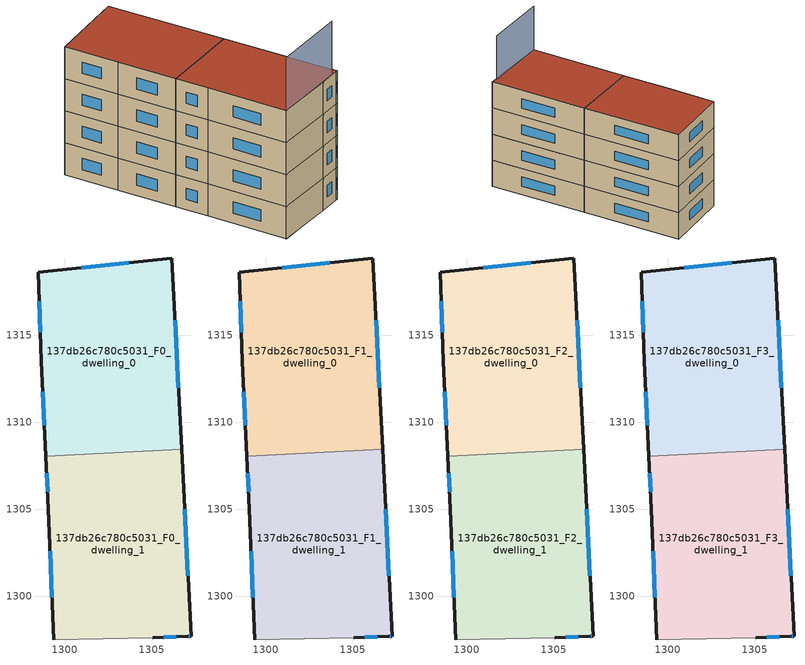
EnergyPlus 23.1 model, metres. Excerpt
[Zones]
137db26c780c5031_F0_dwelling_0
 floor ground (EU_floor_Construction): 1306.16,1319.42 1306.71,1308.46 1298.91,1308.06 1298.65,1313.52 1298.45,1318.62 z0
 wall outside (EU_wall_Construction): 1306.71,1308.46 1306.16,1319.42 1298.45,1318.62 1298.65,1313.52 1298.91,1308.06 z0:3
 wall to 137db26c780c5031_F0_dwelling_1 (EU_wall_Construction): 1298.91,1308.06 1306.71,1308.46 z0:3
 window (EU_Window_Construction): 1298.52,1316.98 1298.59,1315.17 / 1303.67,1319.17 1300.94,1318.88 / 1306.53,1311.99 1306.34,1315.89 / 1298.73,1311.76 1298.82,1309.82 z0.97:2.03
137db26c780c5031_F0_dwelling_1
 floor ground (EU_floor_Construction): 1306.71,1308.46 1307.25,1297.71 1307.05,1297.71 1305.05,1297.61 1299.35,1297.51 1299.05,1305.01 1298.91,1308.06 z0
 wall outside (EU_wall_Construction): 1298.91,1308.06 1299.05,1305.01 1299.35,1297.51 / 1305.05,1297.61 1307.05,1297.71 1307.25,1297.71 1306.71,1308.46 z0:3
 wall adiabatic (EU_wall_Construction): 1299.35,1297.51 1305.05,1297.61 z0:3
 window (EU_Window_Construction): 1299.14,1302.59 1299.25,1299.93 / 1298.95,1307.08 1299,1306 / 1307.08,1301.18 1306.89,1304.99 / 1307.12,1297.71 1307.19,1297.71 / 1305.7,1297.64 1306.41,1297.68 z0.97:2.03
137db26c780c5031_F1_dwelling_0
 floor to 137db26c780c5031_F0_dwelling_0 (EU_floor_Construction): 1306.16,1319.42 1306.71,1308.46 1298.91,1308.06 1298.65,1313.52 1298.45,1318.62 z3
 wall outside (EU_wall_Construction): 1306.71,1308.46 1306.16,1319.42 1298.45,1318.62 1298.65,1313.52 1298.91,1308.06 z3:6
 wall to 137db26c780c5031_F1_dwelling_1 (EU_wall_Construction): 1298.91,1308.06 1306.71,1308.46 z3:6
 window (EU_Window_Construction): 1298.52,1316.98 1298.59,1315.17 / 1303.67,1319.17 1300.94,1318.88 / 1306.53,1311.99 1306.34,1315.89 / 1298.73,1311.76 1298.82,1309.82 z3.97:5.03
137db26c780c5031_F1_dwelling_1
 floor to 137db26c780c5031_F0_dwelling_1 (EU_floor_Construction): 1306.71,1308.46 1307.25,1297.71 1307.05,1297.71 1305.05,1297.61 1299.35,1297.51 1299.05,1305.01 1298.91,1308.06 z3
 wall outside (EU_wall_Construction): 1298.91,1308.06 1299.05,1305.01 1299.35,1297.51 / 1305.05,1297.61 1307.05,1297.71 1307.25,1297.71 1306.71,1308.46 z3:6
 wall adiabatic (EU_wall_Construction): 1299.35,1297.51 1305.05,1297.61 z3:6
 window (EU_Window_Construction): 1299.14,1302.59 1299.25,1299.93 / 1298.95,1307.08 1299,1306 / 1307.08,1301.18 1306.89,1304.99 / 1307.12,1297.71 1307.19,1297.71 / 1305.7,1297.64 1306.41,1297.68 z3.97:5.03
137db26c780c5031_F2_dwelling_0
 floor to 137db26c780c5031_F1_dwelling_0 (EU_floor_Construction): 1306.16,1319.42 1306.71,1308.46 1298.91,1308.06 1298.65,1313.52 1298.45,1318.62 z6
 wall outside (EU_wall_Construction): 1306.71,1308.46 1306.16,1319.42 1298.45,1318.62 1298.65,1313.52 1298.91,1308.06 z6:9
 wall to 137db26c780c5031_F2_dwelling_1 (EU_wall_Construction): 1298.91,1308.06 1306.71,1308.46 z6:9
 window (EU_Window_Construction): 1298.52,1316.98 1298.59,1315.17 / 1303.67,1319.17 1300.94,1318.88 / 1306.53,1311.99 1306.34,1315.89 / 1298.73,1311.76 1298.82,1309.82 z6.97:8.03
137db26c780c5031_F2_dwelling_1
 floor to 137db26c780c5031_F1_dwelling_1 (EU_floor_Construction): 1306.71,1308.46 1307.25,1297.71 1307.05,1297.71 1305.05,1297.61 1299.35,1297.51 1299.05,1305.01 1298.91,1308.06 z6
 wall outside (EU_wall_Construction): 1298.91,1308.06 1299.05,1305.01 1299.35,1297.51 / 1305.05,1297.61 1307.05,1297.71 1307.25,1297.71 1306.71,1308.46 z6:9
 wall adiabatic (EU_wall_Construction): 1299.35,1297.51 1305.05,1297.61 z6:9
 window (EU_Window_Construction): 1299.14,1302.59 1299.25,1299.93 / 1298.95,1307.08 1299,1306 / 1307.08,1301.18 1306.89,1304.99 / 1307.12,1297.71 1307.19,1297.71 / 1305.7,1297.64 1306.41,1297.68 z6.97:8.03
137db26c780c5031_F3_dwelling_0
 floor to 137db26c780c5031_F2_dwelling_0 (EU_floor_Construction): 1306.16,1319.42 1306.71,1308.46 1298.91,1308.06 1298.65,1313.52 1298.45,1318.62 z9
 wall outside (EU_wall_Construction): 1306.71,1308.46 1306.16,1319.42 1298.45,1318.62 1298.65,1313.52 1298.91,1308.06 z9:12
 wall to 137db26c780c5031_F3_dwelling_1 (EU_wall_Construction): 1298.91,1308.06 1306.71,1308.46 z9:12
 window (EU_Window_Construction): 1298.52,1316.98 1298.59,1315.17 / 1303.67,1319.17 1300.94,1318.88 / 1306.53,1311.99 1306.34,1315.89 / 1298.73,1311.76 1298.82,1309.82 z9.97:11.03
 roof outside (EU_roof_Construction): 1306.71,1308.46 1306.16,1319.42 1298.45,1318.62 1298.65,1313.52 1298.91,1308.06 z12
137db26c780c5031_F3_dwelling_1
 floor to 137db26c780c5031_F2_dwelling_1 (EU_floor_Construction): 1306.71,1308.46 1307.25,1297.71 1307.05,1297.71 1305.05,1297.61 1299.35,1297.51 1299.05,1305.01 1298.91,1308.06 z9
 wall outside (EU_wall_Construction): 1298.91,1308.06 1299.05,1305.01 1299.35,1297.51 / 1305.05,1297.61 1307.05,1297.71 1307.25,1297.71 1306.71,1308.46 z9:12
 wall adiabatic (EU_wall_Construction): 1299.35,1297.51 1305.05,1297.61 z9:12
 window (EU_Window_Construction): 1299.14,1302.59 1299.25,1299.93 / 1298.95,1307.08 1299,1306 / 1307.08,1301.18 1306.89,1304.99 / 1307.12,1297.71 1307.19,1297.71 / 1305.7,1297.64 1306.41,1297.68 z9.97:11.03
 roof outside (EU_roof_Construction): 1307.25,1297.71 1306.71,1308.46 1298.91,1308.06 1299.05,1305.01 1299.35,1297.51 1305.05,1297.61 1307.05,1297.71 z12
shading: 1299.31,1297.51 1306.51,1297.78 z0:17
[Building]
EU S2 Campaign: North Axis=0; Terrain=City; Solar Distribution=FullExterior
[Site:Location]
Lyon-Bron: Latitude=45.75; Longitude=5; Time Zone=1; Elevation=198
[SizingPeriod:WeatherFileDays]
AnnualSizingPeriod: Begin Month=1; Begin Day of Month=1; End Month=12; End Day of Month=31; Day of Week for Start Day=Monday; Use Weather File Daylight Saving Period=No; Use Weather File Rain and Snow Indicators=No
[MATERIAL]
EU_InternalMass_Material: Roughness=MediumRough; Thickness=0.1; Conductivity=1; Density=1800; Specific Heat=900; Thermal Absorptance=0.9; Solar Absorptance=0.7; Visible Absorptance=0.7
[MATERIAL:NOMASS] Roughness=MediumRough; Thermal Absorptance=0.9; Solar Absorptance=0.7; Visible Absorptance=0.7
Name | Thermal Resistance
EU_wall_NoMass | 2.20426
EU_roof_NoMass | 1.82421
EU_floor_NoMass | 2.14752
[WINDOWMATERIAL:SIMPLEGLAZINGSYSTEM]
EU_Window_SimpleGlazing: UFactor=2.59914; Solar Heat Gain Coefficient=0.76; Visible Transmittance=0.76
[CONSTRUCTION]
EU_wall_Construction: EU_wall_NoMass
EU_roof_Construction: EU_roof_NoMass
EU_floor_Construction: EU_floor_NoMass
EU_InternalMass_Construction: EU_InternalMass_Material
EU_Window_Construction: EU_Window_SimpleGlazing
[ZONE] Type=1; Multiplier=1; Ceiling Height=autocalculate; Floor Area=autocalculate; Part of Total Floor Area=Yes
Name | Volume
137db26c780c5031_F0_dwelling_0; 137db26c780c5031_F1_dwelling_0; 137db26c780c5031_F2_dwelling_0; 137db26c780c5031_F3_dwelling_0 | 251.687
137db26c780c5031_F0_dwelling_1 | 251.692
137db26c780c5031_F1_dwelling_1; 137db26c780c5031_F2_dwelling_1; 137db26c780c5031_F3_dwelling_1 | 251.691
[INTERNALMASS] Construction=EU_InternalMass_Construction
Name | Zone or ZoneList | Surface Area
137db26c780c5031_F0_dwelling_0_EU_InternalMass | 137db26c780c5031_F0_dwelling_0 | 83.8955
137db26c780c5031_F0_dwelling_1_EU_InternalMass | 137db26c780c5031_F0_dwelling_1 | 83.8977
137db26c780c5031_F1_dwelling_0_EU_InternalMass | 137db26c780c5031_F1_dwelling_0 | 83.8955
137db26c780c5031_F1_dwelling_1_EU_InternalMass | 137db26c780c5031_F1_dwelling_1 | 83.8977
137db26c780c5031_F2_dwelling_0_EU_InternalMass | 137db26c780c5031_F2_dwelling_0 | 83.8955
137db26c780c5031_F2_dwelling_1_EU_InternalMass | 137db26c780c5031_F2_dwelling_1 | 83.8977
137db26c780c5031_F3_dwelling_0_EU_InternalMass | 137db26c780c5031_F3_dwelling_0 | 83.8955
137db26c780c5031_F3_dwelling_1_EU_InternalMass | 137db26c780c5031_F3_dwelling_1 | 83.8977
[OTHEREQUIPMENT] Fuel Type=Electricity; Design Level Calculation Method=Watts/Area; Power per Zone Floor Area=1; Fraction Latent=0; Fraction Radiant=0; Fraction Lost=0; Carbon Dioxide Generation Rate=0; EndUse Subcategory=EU_Step8_InternalGains
Name | Zone or ZoneList or Space or SpaceList | Schedule
EU_Step8_InternalGain_137db26c780c5031_F0_dwelling_0_f000 | 137db26c780c5031_F0_dwelling_0 | EU_Step8_GainSchedule_137db26c780c5031_F0_dwelling_0_f000
EU_Step8_InternalGain_137db26c780c5031_F0_dwelling_1_f000 | 137db26c780c5031_F0_dwelling_1 | EU_Step8_GainSchedule_137db26c780c5031_F0_dwelling_1_f000
EU_Step8_InternalGain_137db26c780c5031_F1_dwelling_0_f000 | 137db26c780c5031_F1_dwelling_0 | EU_Step8_GainSchedule_137db26c780c5031_F1_dwelling_0_f000
EU_Step8_InternalGain_137db26c780c5031_F1_dwelling_1_f000 | 137db26c780c5031_F1_dwelling_1 | EU_Step8_GainSchedule_137db26c780c5031_F1_dwelling_1_f000
EU_Step8_InternalGain_137db26c780c5031_F2_dwelling_0_f000 | 137db26c780c5031_F2_dwelling_0 | EU_Step8_GainSchedule_137db26c780c5031_F2_dwelling_0_f000
EU_Step8_InternalGain_137db26c780c5031_F2_dwelling_1_f000 | 137db26c780c5031_F2_dwelling_1 | EU_Step8_GainSchedule_137db26c780c5031_F2_dwelling_1_f000
EU_Step8_InternalGain_137db26c780c5031_F3_dwelling_0_f000 | 137db26c780c5031_F3_dwelling_0 | EU_Step8_GainSchedule_137db26c780c5031_F3_dwelling_0_f000
EU_Step8_InternalGain_137db26c780c5031_F3_dwelling_1_f000 | 137db26c780c5031_F3_dwelling_1 | EU_Step8_GainSchedule_137db26c780c5031_F3_dwelling_1_f000
[ZONEVENTILATION:DESIGNFLOWRATE] Schedule=EU_AlwaysOn; Design Flow Rate Calculation Method=AirChanges/Hour; Air Changes per Hour=0.567084; Ventilation Type=Natural; Fan Pressure Rise=0; Fan Total Efficiency=1; Constant Term Coefficient=1; Temperature Term Coefficient=0; Velocity Term Coefficient=0; Velocity Squared Term Coefficient=0; Minimum Indoor Temperature=-100; Maximum Indoor Temperature=100; Delta Temperature=-100; Minimum Outdoor Temperature=-100; Maximum Outdoor Temperature=100; Maximum Wind Speed=40
Name | Zone or ZoneList or Space or SpaceList
EU_ConstantAir_137db26c780c5031_F0_dwelling_0 | 137db26c780c5031_F0_dwelling_0
EU_ConstantAir_137db26c780c5031_F0_dwelling_1 | 137db26c780c5031_F0_dwelling_1
EU_ConstantAir_137db26c780c5031_F1_dwelling_0 | 137db26c780c5031_F1_dwelling_0
EU_ConstantAir_137db26c780c5031_F1_dwelling_1 | 137db26c780c5031_F1_dwelling_1
EU_ConstantAir_137db26c780c5031_F2_dwelling_0 | 137db26c780c5031_F2_dwelling_0
EU_ConstantAir_137db26c780c5031_F2_dwelling_1 | 137db26c780c5031_F2_dwelling_1
EU_ConstantAir_137db26c780c5031_F3_dwelling_0 | 137db26c780c5031_F3_dwelling_0
EU_ConstantAir_137db26c780c5031_F3_dwelling_1 | 137db26c780c5031_F3_dwelling_1
[HVACTEMPLATE:THERMOSTAT] Constant Heating Setpoint=20; Constant Cooling Setpoint=50
EU_HeatOnly_137db26c780c5031_F0_dwelling_0; EU_HeatOnly_137db26c780c5031_F0_dwelling_1; EU_HeatOnly_137db26c780c5031_F1_dwelling_0; EU_HeatOnly_137db26c780c5031_F1_dwelling_1; EU_HeatOnly_137db26c780c5031_F2_dwelling_0; EU_HeatOnly_137db26c780c5031_F2_dwelling_1; EU_HeatOnly_137db26c780c5031_F3_dwelling_0; EU_HeatOnly_137db26c780c5031_F3_dwelling_1
[HVACTEMPLATE:ZONE:IDEALLOADSAIRSYSTEM] System Availability Schedule=EU_AlwaysOn; Maximum Heating Supply Air Temperature=50; Minimum Cooling Supply Air Temperature=13; Maximum Heating Supply Air Humidity Ratio=0.0156; Minimum Cooling Supply Air Humidity Ratio=0.0077; Heating Limit=NoLimit; Cooling Limit=NoLimit; Heating Availability Schedule=EU_AlwaysOn; Cooling Availability Schedule=EU_CoolingOff; Dehumidification Control Type=ConstantSensibleHeatRatio; Cooling Sensible Heat Ratio=0.7; Dehumidification Setpoint=60; Humidification Control Type=None; Humidification Setpoint=30; Outdoor Air Method=None; Outdoor Air Flow Rate per Person=0.00944; Outdoor Air Flow Rate per Zone Floor Area=0; Outdoor Air Flow Rate per Zone=0; Demand Controlled Ventilation Type=None; Outdoor Air Economizer Type=NoEconomizer; Heat Recovery Type=None; Sensible Heat Recovery Effectiveness=0.7; Latent Heat Recovery Effectiveness=0.65
Name | Template Thermostat
137db26c780c5031_F0_dwelling_0 | EU_HeatOnly_137db26c780c5031_F0_dwelling_0
137db26c780c5031_F0_dwelling_1 | EU_HeatOnly_137db26c780c5031_F0_dwelling_1
137db26c780c5031_F1_dwelling_0 | EU_HeatOnly_137db26c780c5031_F1_dwelling_0
137db26c780c5031_F1_dwelling_1 | EU_HeatOnly_137db26c780c5031_F1_dwelling_1
137db26c780c5031_F2_dwelling_0 | EU_HeatOnly_137db26c780c5031_F2_dwelling_0
137db26c780c5031_F2_dwelling_1 | EU_HeatOnly_137db26c780c5031_F2_dwelling_1
137db26c780c5031_F3_dwelling_0 | EU_HeatOnly_137db26c780c5031_F3_dwelling_0
137db26c780c5031_F3_dwelling_1 | EU_HeatOnly_137db26c780c5031_F3_dwelling_1
[SIZING:ZONE] Zone Cooling Design Supply Air Temperature Input Method=SupplyAirTemperature; Zone Cooling Design Supply Air Temperature=13; Zone Heating Design Supply Air Temperature Input Method=SupplyAirTemperature; Zone Heating Design Supply Air Temperature=50; Zone Cooling Design Supply Air Humidity Ratio=0.008; Zone Heating Design Supply Air Humidity Ratio=0.008; Cooling Design Air Flow Method=DesignDay; Cooling Design Air Flow Rate=0; Cooling Minimum Air Flow per Zone Floor Area=0.000762; Cooling Minimum Air Flow=0; Cooling Minimum Air Flow Fraction=0.2; Heating Design Air Flow Method=DesignDay; Heating Design Air Flow Rate=0; Heating Maximum Air Flow per Zone Floor Area=0.002032; Heating Maximum Air Flow=0.141576; Heating Maximum Air Flow Fraction=0.3; Account for Dedicated Outdoor Air System=No; Dedicated Outdoor Air System Control Strategy=NeutralSupplyAir; Dedicated Outdoor Air Low Setpoint Temperature for Design=autosize; Dedicated Outdoor Air High Setpoint Temperature for Design=autosize; Zone Load Sizing Method=Sensible Load Only No Latent Load; Zone Latent Cooling Design Supply Air Humidity Ratio Input Method=HumidityRatioDifference; Zone Cooling Design Supply Air Humidity Ratio Difference=0.005; Zone Latent Heating Design Supply Air Humidity Ratio Input Method=HumidityRatioDifference; Zone Humidification Design Supply Air Humidity Ratio Difference=0.005
137db26c780c5031_F0_dwelling_0; 137db26c780c5031_F0_dwelling_1; 137db26c780c5031_F1_dwelling_0; 137db26c780c5031_F1_dwelling_1; 137db26c780c5031_F2_dwelling_0; 137db26c780c5031_F2_dwelling_1; 137db26c780c5031_F3_dwelling_0; 137db26c780c5031_F3_dwelling_1
[SCHEDULE:CONSTANT]
Name | Hourly Value
EU_AlwaysOn | 1
EU_CoolingOff | 0
[SCHEDULE:FILE] Column Number=1; Rows to Skip at Top=0; Number of Hours of Data=8760; Column Separator=Comma; Interpolate to Timestep=No; Minutes per Item=60; Adjust Schedule for Daylight Savings=Yes
Name | File
EU_Step8_GainSchedule_137db26c780c5031_F0_dwelling_0_f000 | ../../schedules/137db26c780c5031/137db26c780c5031_F0_dwelling_0_f000_gain.csv
EU_Step8_GainSchedule_137db26c780c5031_F0_dwelling_1_f000 | ../../schedules/137db26c780c5031/137db26c780c5031_F0_dwelling_1_f000_gain.csv
EU_Step8_GainSchedule_137db26c780c5031_F1_dwelling_0_f000 | ../../schedules/137db26c780c5031/137db26c780c5031_F1_dwelling_0_f000_gain.csv
EU_Step8_GainSchedule_137db26c780c5031_F1_dwelling_1_f000 | ../../schedules/137db26c780c5031/137db26c780c5031_F1_dwelling_1_f000_gain.csv
EU_Step8_GainSchedule_137db26c780c5031_F2_dwelling_0_f000 | ../../schedules/137db26c780c5031/137db26c780c5031_F2_dwelling_0_f000_gain.csv
EU_Step8_GainSchedule_137db26c780c5031_F2_dwelling_1_f000 | ../../schedules/137db26c780c5031/137db26c780c5031_F2_dwelling_1_f000_gain.csv
EU_Step8_GainSchedule_137db26c780c5031_F3_dwelling_0_f000 | ../../schedules/137db26c780c5031/137db26c780c5031_F3_dwelling_0_f000_gain.csv
EU_Step8_GainSchedule_137db26c780c5031_F3_dwelling_1_f000 | ../../schedules/137db26c780c5031/137db26c780c5031_F3_dwelling_1_f000_gain.csv
